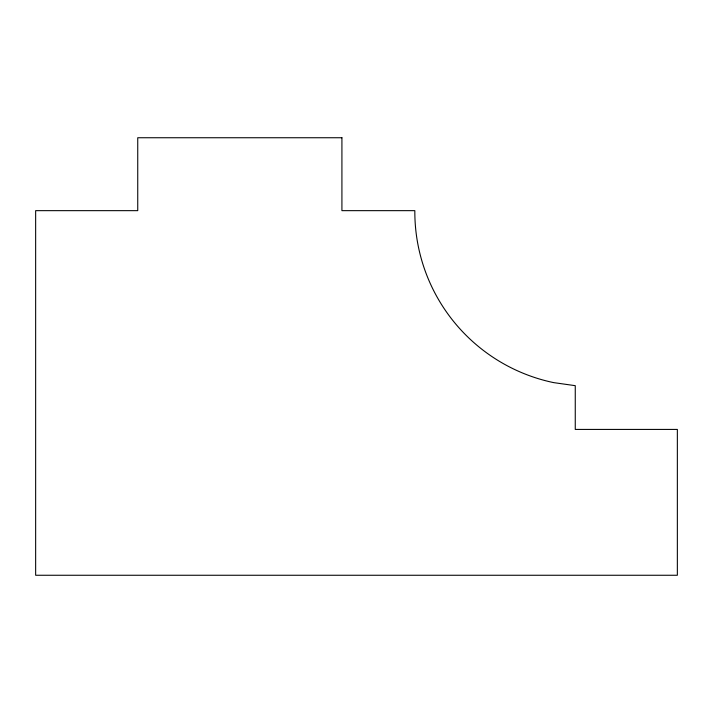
<?xml version="1.0" encoding="UTF-8"?>
<svg xmlns="http://www.w3.org/2000/svg" width="713" height="713" viewBox="0 0 713 713"><rect width="100%" height="100%" fill="white"/><g stroke="black" fill="none" stroke-linecap="round" stroke-linejoin="round"><path stroke-width="1.07" d="M341.919 137.743L137.743 137.743L137.743 210.656L35.65 210.656L35.65 575.257L677.35 575.257L677.35 429.422L575.257 429.422L575.257 385.671L553.734 382.631A174.587 174.587 0 0 1 414.832 210.656L341.919 210.656L341.919 137.743"/></g></svg>
